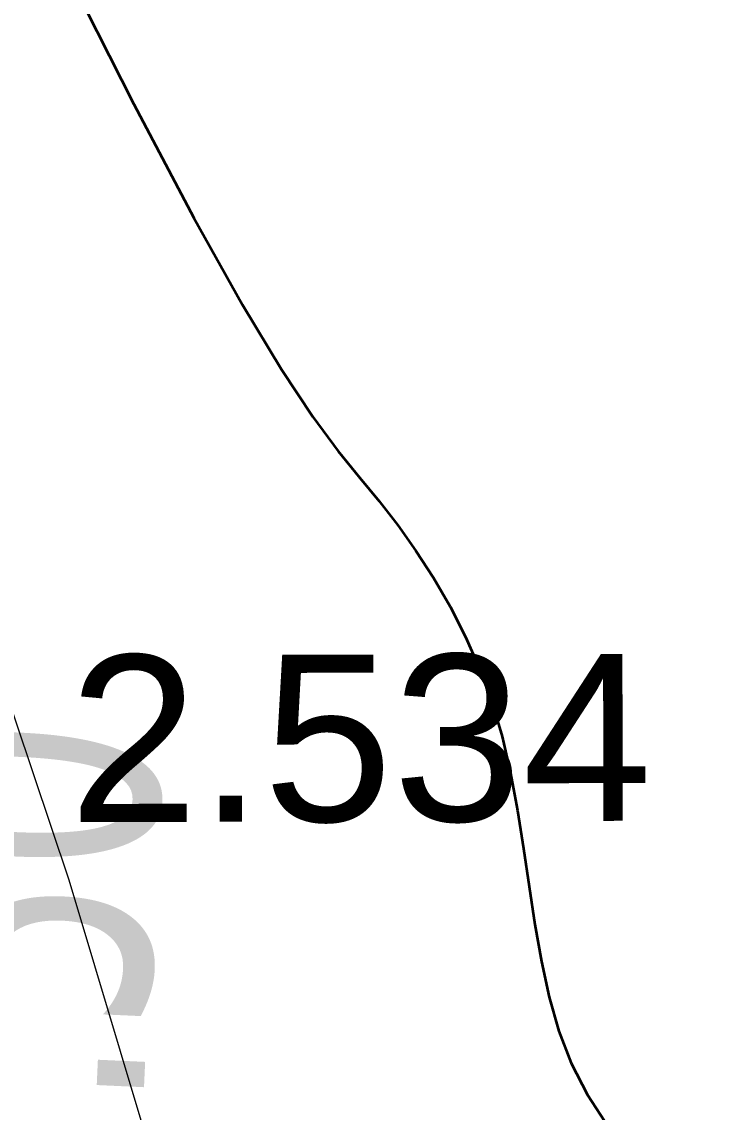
# Model space of a CAD drawing. Header units: millimetres. Extents: x 563604 to 809435, y 2337 to 1331933.
# Drawn here: x 739288 to 741811, y 1248977 to 1252899 of the extents above; entities that cross this region are included whole.
import ezdxf

# ---------------------------------------------------------------- set-up
doc = ezdxf.new("R2010")
doc.units = ezdxf.units.MM
for name, color, linetype, lineweight in [('A-ANNO-DIMS', 211, 'Continuous', 9), ('A-ANNO-DIMS-340', 211, 'Continuous', 9), ('CD TAI', 7, 'Continuous', 9), ('DM CAI-1', 9, 'Continuous', 35), ('MEP DUONG NHUA-1', 253, 'Continuous', 9), ('NCD', 7, 'Continuous', 9), ('NCV_TKCS_HIEN TRANG_251226_dwg-1', 253, 'Continuous', 9)]:
    doc.layers.add(name, color=color, linetype=linetype, lineweight=lineweight)
doc.styles.add('Arial', font='arial_0.ttf', dxfattribs={"height": 600.128024})
doc.styles.add('Arial_2', font='arial_0.ttf', dxfattribs={"width": 0.9, "height": 1360})
doc.styles.add('Tahoma', font='tahoma_0.ttf', dxfattribs={"width": 0.75, "height": 1000.213374})
doc.dimstyles.new('1_Dim_chi_tiet_khu_đất_1', dxfattribs={"dimscale": 304.8, "dimtxt": 1387.552784, "dimasz": 1.338583, "dimexe": 1.115486, "dimexo": 0.0625, "dimgap": 0.111549, "dimtad": 1, "dimdec": 0, "dimrnd": 5, "dimzin": 0, "dimdsep": 46, "dimtxsty": 'Arial_2', "dimblk1": 'OBLIQUE', "dimblk2": 'OBLIQUE', "dimsah": 1, "dimcen": 0.09, "dimdle": 1.115486, "dimazin": 0, "dimtfac": 1, "dimtdec": 4, "dimtix": 1, "dimtmove": 0, "dimatfit": 3, "dimfxl": 3.346457, "dimfxlon": 1, "dimtvp": 1, "dimtolj": 1, "dimtzin": 0, "dimarcsym": 2})

# ---------------------------------------------------------------- blocks, each defined once
blk = doc.blocks.new('NCV_TKCS_HIEN TRANG_251226_dwg-1595164-TỔNG THỂ_HIỆN TRẠNG KHU ĐẤT')
at = {"layer": 'DM CAI-1', "flags": 128}
blk.add_lwpolyline([(739426.2, 1253126.3), (739690.8, 1252603.1), (739907.2, 1252193.7), (740082.2, 1251881.1), (740222.7, 1251648.3), (740335.2, 1251478.3), (740426.7, 1251353.9), (740503.7, 1251258.3), (740573.1, 1251174.2), (740640.4, 1251087.6), (740705.9, 1250995.6), (740768.8, 1250898.1), (740828.4, 1250795.1), (740883.7, 1250686.5), (740934, 1250572.4), (740978.3, 1250452.7), (741015.9, 1250327.4), (741046.4, 1250196.6), (741071.3, 1250062), (741092.8, 1249925.1), (741112.9, 1249787.8), (741133.5, 1249651.7), (741156.9, 1249518.7), (741184.9, 1249390.3), (741219.8, 1249268.5), (741264, 1249153.4), (741322.6, 1249039.3), (741401, 1248919)], dxfattribs=at)
at = {"layer": 'MEP DUONG NHUA-1', "flags": 128}
blk.add_lwpolyline([(716231.5, 1321591.7), (717133.5, 1319975.5), (720696.1, 1309813.7), (723366.6, 1301357.1), (725670.4, 1294397), (733749.3, 1266649), (735367.7, 1261954.8), (739458.1, 1249812.8), (743658, 1235750.6), (749920.1, 1214169.6), (754437.4, 1199109), (756928.6, 1191184.1), (760666.8, 1178214.1), (762672.6, 1171661.4), (768012.8, 1151455.6)], dxfattribs=at)
at = {"layer": 'CD TAI', "insert": (739456.2, 1250620.1), "char_height": 600.13, "width": 2512.823, "attachment_point": 1, "rotation": 0.1346, "line_spacing_factor": 0.941778, "style": 'Arial'}
blk.add_mtext('2.534', dxfattribs=at)
at = {"layer": 'NCD', "insert": (738743.5, 1249438.9), "char_height": 1000.21, "width": 2355.813, "attachment_point": 2, "rotation": 87.4074, "line_spacing_factor": 0.994306, "style": 'Tahoma'}
blk.add_mtext('2.50', dxfattribs=at)
blk = doc.blocks.new('DIMBLOCK1-TỔNG THỂ_HIỆN TRẠNG KHU ĐẤT')
at = {"layer": 'A-ANNO-DIMS-340'}
for p, q in [((741408.5, 1206190.7), (721160, 1273417.7)), ((720281.4, 1272798), (721583.6, 1273190.2)), ((721258.1, 1273092.1), (720281.4, 1272798)), ((740333.8, 1206222.1), (741636, 1206614.3)), ((741310.4, 1206516.3), (740333.8, 1206222.1))]:
    blk.add_line(p, q, dxfattribs=at)
at = {"layer": 'A-ANNO-DIMS-340', "lineweight": 25}
for p, q in [((721258.1, 1273092.1), (721003.9, 1273228.6)), ((721258.1, 1273092.1), (721512.3, 1272955.6)), ((741310.4, 1206516.3), (741056.3, 1206652.8)), ((741310.4, 1206516.3), (741564.6, 1206379.8))]:
    blk.add_line(p, q, dxfattribs=at)
at = {"layer": 'A-ANNO-DIMS-340', "color": 0, "insert": (732330.2, 1242571.6), "char_height": 1360, "width": 5635.599, "attachment_point": 1, "rotation": 286.7621, "line_spacing_factor": 0.941778, "style": 'Arial_2'}
blk.add_mtext('69530', dxfattribs=at)
blk = doc.blocks.new('_Oblique')
at = {"color": 0, "linetype": 'ByBlock', "lineweight": -2}
blk.add_line((-0.5, -0.5), (0.5, 0.5), dxfattribs=at)

msp = doc.modelspace()

# ---------------------------------------------------------------- block references
at = {"layer": 'NCV_TKCS_HIEN TRANG_251226_dwg-1'}
msp.add_blockref('NCV_TKCS_HIEN TRANG_251226_dwg-1595164-TỔNG THỂ_HIỆN TRẠNG KHU ĐẤT', (0, 0), dxfattribs=at)

# ---------------------------------------------------------------- dimensions: what is measured, and where the dimension line sits
at = {"layer": 'A-ANNO-DIMS'}
dim = msp.add_linear_dim(base=(721258.1, 1273092.1), p1=(740333.8, 1206222.1), p2=(720281.4, 1272798), angle=286.7621, dimstyle='1_Dim_chi_tiet_khu_đất_1', override={"dimpost": '<>', "dimfxl": 69530.142663}, dxfattribs=at)
dim.commit()
dim.dimension.update_dxf_attribs({"geometry": 'DIMBLOCK1-TỔNG THỂ_HIỆN TRẠNG KHU ĐẤT', "text_midpoint": (731982.1, 1240014.4)})

doc.saveas('drawing.dxf')
